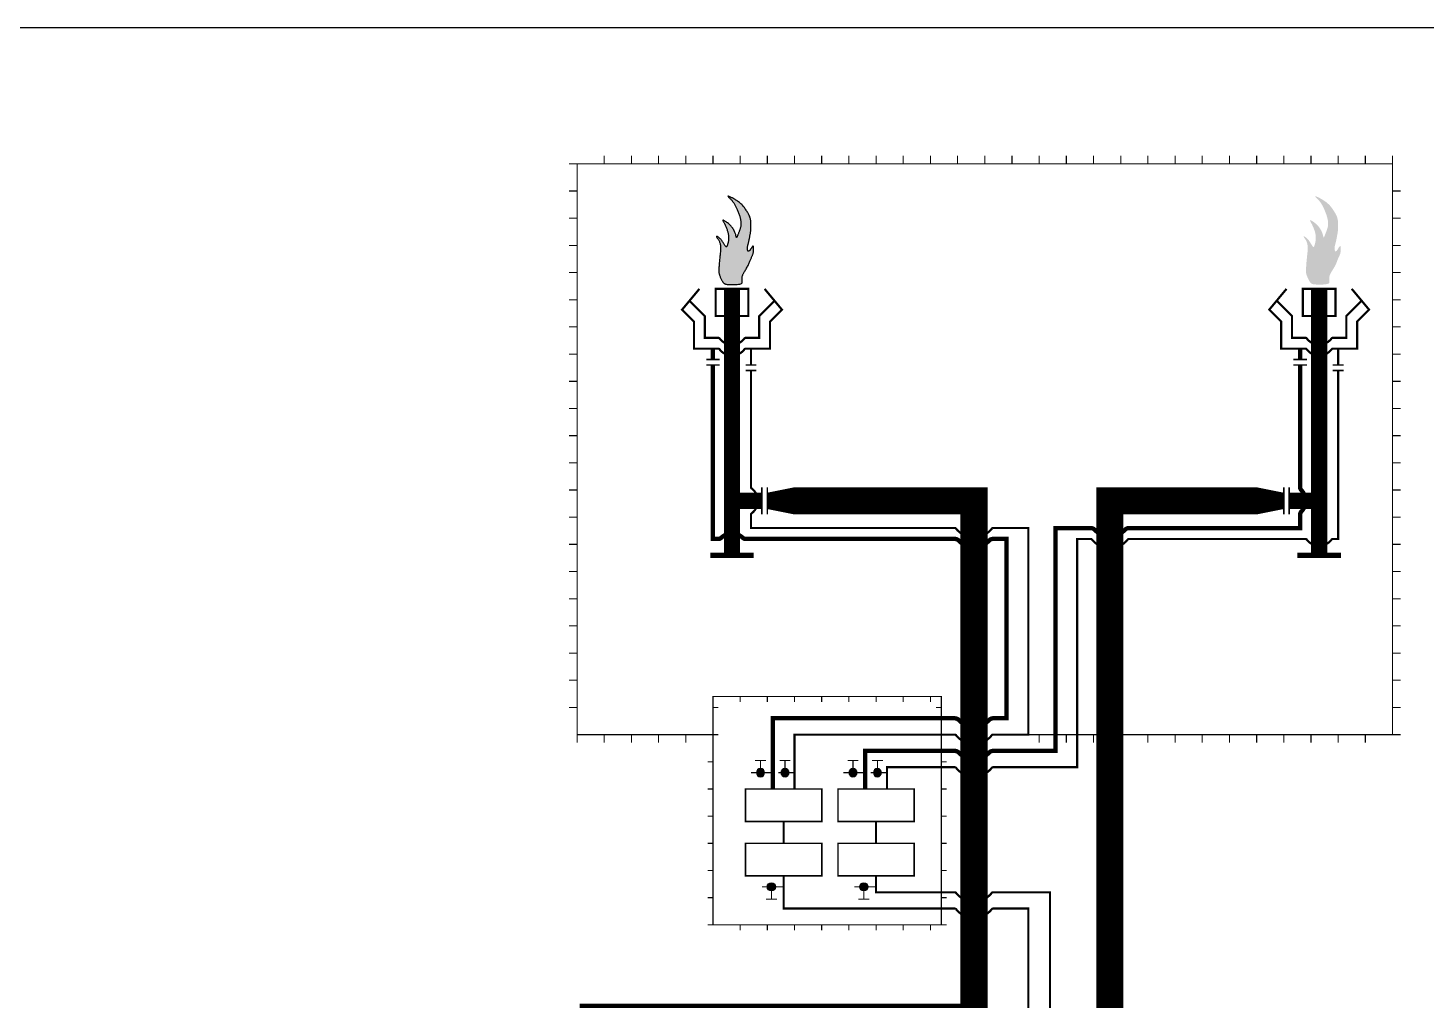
# Model space of a CAD drawing. Header units: millimetres. Extents: x 0 to 2500, y 0 to 1760.
# Drawn here: x 2044 to 2301.2, y 1581.2 to 1760 of the extents above; entities that cross this region are included whole.
import ezdxf

# ---------------------------------------------------------------- set-up
doc = ezdxf.new("R2010")
doc.units = ezdxf.units.MM
for name, color, linetype in [('Краны 20', 7, 'Continuous'), ('Площадки', 7, 'Continuous'), ('Трубы 1020', 7, 'Continuous'), ('Трубы 108', 7, 'Continuous'), ('Трубы 32', 7, 'Continuous'), ('Трубы 57', 7, 'Continuous')]:
    doc.layers.add(name, color=color, linetype=linetype)

# ---------------------------------------------------------------- blocks, each defined once
blk = doc.blocks.new('Пересеч. 57-1020')
at = {"layer": 'Трубы 57'}
blk.add_lwpolyline([(-3.5, 0, 0.4, 0.4, -0.236068), (-3.3, -0.1, 0.4, 0.4, 0.215584), (0, -1.8, 0.4, 0.4, 0.215584), (3.3, -0.1, 0.4, 0.4, -0.236068), (3.5, 0, 0, 0, 0)], format="xyseb", dxfattribs=at)
blk = doc.blocks.new('Пересеч. 108-720')
at = {"layer": 'Трубы 108', "const_width": 0.8}
blk.add_lwpolyline([(-3.5, 0, -0.205258), (-2.8, -0.3, 0.20548), (0, -1.5, 0.20548), (2.8, -0.3, -0.205258), (3.5, 0)], format="xyb", dxfattribs=at)
blk = doc.blocks.new('Кран 20')
at = {"layer": 'Краны 20'}
blk.add_hatch(color=256, dxfattribs=at).paths.add_polyline_path([(0, 0.75, 1), (0, -0.75, 1)])
at = {"layer": 'Краны 20', "const_width": 0.2}
for points in [[(1, 2.25), (-1, 2.25)], [(0, 0.75), (0, 2.25)]]:
    blk.add_lwpolyline(points, dxfattribs=at)
at = {"layer": 'Краны 20'}
blk.add_lwpolyline([(0, 0.75, 1), (0, -0.75, 1), (0, 0.75, 1)], format="xyb", dxfattribs=at)
blk = doc.blocks.new('Пересеч. 108-325')
at = {"layer": 'Трубы 108', "const_width": 0.8}
blk.add_lwpolyline([(-2.5, 0, -0.192582), (-2, -0.2, 0.192582), (0, -1, 0.192582), (2, -0.2, -0.192582), (2.5, 0)], format="xyb", dxfattribs=at)
blk = doc.blocks.new('Пересеч. 57-325')
at = {"layer": 'Трубы 57'}
blk.add_lwpolyline([(-2.5, 0, 0.4, 0.4, -0.236068), (-2.3, -0.1, 0.4, 0.4, 0.226986), (0, -1.3, 0.4, 0.4, 0.226986), (2.3, -0.1, 0.4, 0.4, -0.236068), (2.5, 0, 0, 0, 0)], format="xyseb", dxfattribs=at)

msp = doc.modelspace()

# ---------------------------------------------------------------- hatches: boundary and pattern name
for points in [[(2172.3, 1719.84), (2172.24, 1719.91), (2172.19, 1720), (2172.12, 1720.1), (2172.06, 1720.2), (2171.99, 1720.31), (2171.92, 1720.43), (2171.85, 1720.55), (2171.78, 1720.66), (2171.7, 1720.78), (2171.61, 1720.9), (2171.52, 1721.01), (2171.43, 1721.12), (2171.33, 1721.22), (2171.22, 1721.32), (2171.11, 1721.41), (2171.01, 1721.49), (2170.9, 1721.56), (2170.81, 1721.61), (2170.74, 1721.65), (2170.68, 1721.67), (2170.64, 1721.66), (2170.64, 1721.64), (2170.65, 1721.59), (2170.68, 1721.53), (2170.73, 1721.45), (2170.79, 1721.36), (2170.86, 1721.26), (2170.93, 1721.16), (2171, 1721.05), (2171.07, 1720.94), (2171.13, 1720.83), (2171.18, 1720.71), (2171.23, 1720.6), (2171.27, 1720.47), (2171.31, 1720.34), (2171.34, 1720.2), (2171.36, 1720.05), (2171.38, 1719.89), (2171.39, 1719.72), (2171.39, 1719.54), (2171.39, 1719.36), (2171.38, 1719.17), (2171.37, 1718.98), (2171.36, 1718.79), (2171.34, 1718.59), (2171.32, 1718.4), (2171.3, 1718.21), (2171.28, 1718.01), (2171.26, 1717.82), (2171.24, 1717.62), (2171.22, 1717.43), (2171.2, 1717.22), (2171.18, 1717.02), (2171.16, 1716.81), (2171.14, 1716.6), (2171.13, 1716.39), (2171.12, 1716.18), (2171.1, 1715.98), (2171.09, 1715.79), (2171.09, 1715.61), (2171.08, 1715.44), (2171.08, 1715.3), (2171.09, 1715.17), (2171.09, 1715.05), (2171.1, 1714.94), (2171.12, 1714.83), (2171.14, 1714.72), (2171.17, 1714.62), (2171.21, 1714.51), (2171.25, 1714.39), (2171.3, 1714.27), (2171.35, 1714.14), (2171.41, 1714.02), (2171.46, 1713.89), (2171.52, 1713.77), (2171.58, 1713.66), (2171.64, 1713.55), (2171.69, 1713.46), (2171.74, 1713.38), (2171.79, 1713.3), (2171.84, 1713.24), (2171.89, 1713.18), (2171.93, 1713.13), (2171.97, 1713.08), (2172.01, 1713.04), (2172.05, 1713), (2172.1, 1712.96), (2172.16, 1712.93), (2172.23, 1712.9), (2172.33, 1712.87), (2172.45, 1712.85), (2172.61, 1712.83), (2172.8, 1712.81), (2173.04, 1712.8), (2173.3, 1712.79), (2173.59, 1712.79), (2173.89, 1712.79), (2174.18, 1712.8), (2174.46, 1712.82), (2174.72, 1712.85), (2174.93, 1712.88), (2175.1, 1712.93), (2175.22, 1712.99), (2175.31, 1713.05), (2175.36, 1713.12), (2175.39, 1713.2), (2175.4, 1713.29), (2175.4, 1713.38), (2175.4, 1713.47), (2175.39, 1713.57), (2175.38, 1713.67), (2175.38, 1713.77), (2175.38, 1713.88), (2175.38, 1713.98), (2175.38, 1714.08), (2175.39, 1714.18), (2175.4, 1714.28), (2175.42, 1714.37), (2175.44, 1714.46), (2175.47, 1714.55), (2175.51, 1714.64), (2175.55, 1714.74), (2175.6, 1714.84), (2175.66, 1714.95), (2175.73, 1715.07), (2175.81, 1715.2), (2175.9, 1715.34), (2175.99, 1715.49), (2176.09, 1715.65), (2176.19, 1715.81), (2176.28, 1715.97), (2176.37, 1716.14), (2176.46, 1716.3), (2176.54, 1716.46), (2176.61, 1716.62), (2176.67, 1716.77), (2176.73, 1716.92), (2176.79, 1717.07), (2176.84, 1717.21), (2176.9, 1717.35), (2176.95, 1717.48), (2177, 1717.6), (2177.06, 1717.72), (2177.11, 1717.84), (2177.16, 1717.95), (2177.21, 1718.06), (2177.26, 1718.16), (2177.3, 1718.26), (2177.34, 1718.36), (2177.37, 1718.46), (2177.39, 1718.55), (2177.41, 1718.64), (2177.43, 1718.74), (2177.44, 1718.83), (2177.45, 1718.93), (2177.46, 1719.03), (2177.47, 1719.14), (2177.47, 1719.25), (2177.47, 1719.36), (2177.47, 1719.47), (2177.47, 1719.58), (2177.46, 1719.67), (2177.45, 1719.75), (2177.43, 1719.82), (2177.41, 1719.86), (2177.38, 1719.87), (2177.34, 1719.87), (2177.3, 1719.84), (2177.26, 1719.81), (2177.22, 1719.76), (2177.18, 1719.7), (2177.13, 1719.64), (2177.09, 1719.57), (2177.06, 1719.51), (2177.02, 1719.45), (2176.99, 1719.39), (2176.94, 1719.3), (2176.87, 1719.2), (2176.8, 1719.11), (2176.72, 1719.02), (2176.63, 1718.95), (2176.54, 1718.91), (2176.46, 1718.91), (2176.41, 1719), (2176.38, 1719.09), (2176.37, 1719.21), (2176.35, 1719.34), (2176.34, 1719.47), (2176.35, 1719.6), (2176.36, 1719.76), (2176.39, 1719.89), (2176.41, 1719.98), (2176.43, 1720.08), (2176.46, 1720.18), (2176.49, 1720.29), (2176.52, 1720.41), (2176.55, 1720.54), (2176.58, 1720.67), (2176.61, 1720.81), (2176.64, 1720.95), (2176.67, 1721.1), (2176.7, 1721.25), (2176.73, 1721.4), (2176.76, 1721.54), (2176.78, 1721.68), (2176.81, 1721.82), (2176.83, 1721.94), (2176.85, 1722.06), (2176.88, 1722.18), (2176.89, 1722.29), (2176.91, 1722.41), (2176.93, 1722.52), (2176.94, 1722.64), (2176.96, 1722.76), (2176.97, 1722.89), (2176.98, 1723.02), (2176.98, 1723.17), (2176.99, 1723.31), (2176.99, 1723.46), (2176.99, 1723.61), (2176.99, 1723.77), (2176.99, 1723.93), (2176.98, 1724.08), (2176.97, 1724.24), (2176.96, 1724.4), (2176.94, 1724.56), (2176.92, 1724.71), (2176.89, 1724.87), (2176.85, 1725.02), (2176.8, 1725.18), (2176.75, 1725.33), (2176.68, 1725.48), (2176.61, 1725.63), (2176.54, 1725.78), (2176.45, 1725.92), (2176.37, 1726.07), (2176.28, 1726.22), (2176.18, 1726.36), (2176.09, 1726.51), (2175.99, 1726.66), (2175.89, 1726.81), (2175.78, 1726.95), (2175.67, 1727.1), (2175.55, 1727.24), (2175.43, 1727.38), (2175.29, 1727.52), (2175.15, 1727.65), (2175, 1727.78), (2174.85, 1727.91), (2174.69, 1728.03), (2174.53, 1728.14), (2174.38, 1728.24), (2174.22, 1728.34), (2174.08, 1728.44), (2173.94, 1728.52), (2173.81, 1728.59), (2173.68, 1728.66), (2173.57, 1728.72), (2173.45, 1728.78), (2173.35, 1728.83), (2173.25, 1728.88), (2173.16, 1728.92), (2173.07, 1728.96), (2172.98, 1728.99), (2172.91, 1729.02), (2172.85, 1729.04), (2172.8, 1729.05), (2172.77, 1729.05), (2172.76, 1729.04), (2172.77, 1729.01), (2172.8, 1728.96), (2172.85, 1728.91), (2172.91, 1728.84), (2172.99, 1728.76), (2173.08, 1728.67), (2173.17, 1728.58), (2173.26, 1728.48), (2173.36, 1728.38), (2173.44, 1728.29), (2173.52, 1728.19), (2173.6, 1728.1), (2173.68, 1728), (2173.75, 1727.9), (2173.82, 1727.8), (2173.88, 1727.7), (2173.95, 1727.59), (2174.01, 1727.48), (2174.08, 1727.36), (2174.14, 1727.24), (2174.21, 1727.12), (2174.27, 1726.99), (2174.33, 1726.86), (2174.4, 1726.72), (2174.46, 1726.58), (2174.52, 1726.43), (2174.58, 1726.28), (2174.65, 1726.13), (2174.7, 1725.97), (2174.76, 1725.82), (2174.82, 1725.67), (2174.87, 1725.52), (2174.91, 1725.38), (2174.95, 1725.24), (2174.99, 1725.11), (2175.02, 1724.98), (2175.05, 1724.86), (2175.07, 1724.74), (2175.09, 1724.62), (2175.11, 1724.5), (2175.12, 1724.39), (2175.13, 1724.28), (2175.14, 1724.16), (2175.15, 1724.05), (2175.15, 1723.94), (2175.14, 1723.83), (2175.13, 1723.72), (2175.12, 1723.61), (2175.1, 1723.49), (2175.08, 1723.38), (2175.06, 1723.27), (2175.03, 1723.16), (2174.99, 1723.05), (2174.96, 1722.94), (2174.92, 1722.83), (2174.88, 1722.72), (2174.84, 1722.61), (2174.8, 1722.5), (2174.76, 1722.39), (2174.72, 1722.29), (2174.67, 1722.19), (2174.63, 1722.09), (2174.6, 1721.99), (2174.56, 1721.9), (2174.52, 1721.81), (2174.49, 1721.73), (2174.46, 1721.65), (2174.42, 1721.55), (2174.37, 1721.47), (2174.33, 1721.45), (2174.3, 1721.5), (2174.28, 1721.6), (2174.26, 1721.67), (2174.23, 1721.77), (2174.21, 1721.87), (2174.18, 1721.99), (2174.14, 1722.11), (2174.09, 1722.25), (2174.03, 1722.39), (2173.97, 1722.54), (2173.9, 1722.69), (2173.82, 1722.84), (2173.73, 1722.99), (2173.64, 1723.14), (2173.54, 1723.28), (2173.43, 1723.42), (2173.32, 1723.56), (2173.2, 1723.68), (2173.08, 1723.81), (2172.95, 1723.92), (2172.83, 1724.03), (2172.7, 1724.14), (2172.57, 1724.24), (2172.45, 1724.33), (2172.33, 1724.41), (2172.21, 1724.48), (2172.11, 1724.54), (2172.02, 1724.59), (2171.94, 1724.62), (2171.88, 1724.63), (2171.84, 1724.63), (2171.82, 1724.6), (2171.82, 1724.56), (2171.84, 1724.5), (2171.88, 1724.43), (2171.92, 1724.34), (2171.98, 1724.23), (2172.04, 1724.12), (2172.1, 1724), (2172.17, 1723.88), (2172.23, 1723.75), (2172.3, 1723.61), (2172.36, 1723.47), (2172.43, 1723.33), (2172.48, 1723.18), (2172.54, 1723.04), (2172.59, 1722.9), (2172.64, 1722.76), (2172.69, 1722.62), (2172.73, 1722.49), (2172.76, 1722.36), (2172.79, 1722.22), (2172.82, 1722.09), (2172.84, 1721.96), (2172.86, 1721.84), (2172.87, 1721.71), (2172.88, 1721.58), (2172.88, 1721.46), (2172.88, 1721.33), (2172.88, 1721.21), (2172.87, 1721.1), (2172.86, 1720.98), (2172.85, 1720.88), (2172.83, 1720.77), (2172.81, 1720.67), (2172.79, 1720.58), (2172.77, 1720.48), (2172.75, 1720.39), (2172.73, 1720.3), (2172.7, 1720.22), (2172.68, 1720.13), (2172.65, 1720.05), (2172.63, 1719.97), (2172.59, 1719.85), (2172.53, 1719.75), (2172.46, 1719.7), (2172.38, 1719.74)], [(2280.38, 1719.74), (2280.3, 1719.84), (2280.24, 1719.91), (2280.19, 1720), (2280.12, 1720.1), (2280.06, 1720.2), (2279.99, 1720.31), (2279.92, 1720.43), (2279.85, 1720.55), (2279.78, 1720.66), (2279.7, 1720.78), (2279.61, 1720.9), (2279.52, 1721.01), (2279.43, 1721.12), (2279.33, 1721.22), (2279.22, 1721.32), (2279.11, 1721.41), (2279.01, 1721.49), (2278.9, 1721.56), (2278.81, 1721.61), (2278.74, 1721.65), (2278.68, 1721.67), (2278.64, 1721.66), (2278.64, 1721.64), (2278.65, 1721.59), (2278.68, 1721.53), (2278.73, 1721.45), (2278.79, 1721.36), (2278.86, 1721.26), (2278.93, 1721.16), (2279, 1721.05), (2279.07, 1720.94), (2279.13, 1720.83), (2279.18, 1720.71), (2279.23, 1720.6), (2279.27, 1720.47), (2279.31, 1720.34), (2279.34, 1720.2), (2279.36, 1720.05), (2279.38, 1719.89), (2279.39, 1719.72), (2279.39, 1719.54), (2279.39, 1719.36), (2279.38, 1719.17), (2279.37, 1718.98), (2279.36, 1718.79), (2279.34, 1718.59), (2279.32, 1718.4), (2279.3, 1718.21), (2279.28, 1718.01), (2279.26, 1717.82), (2279.24, 1717.62), (2279.22, 1717.43), (2279.2, 1717.22), (2279.18, 1717.02), (2279.16, 1716.81), (2279.14, 1716.6), (2279.13, 1716.39), (2279.12, 1716.18), (2279.1, 1715.98), (2279.09, 1715.79), (2279.09, 1715.61), (2279.08, 1715.44), (2279.08, 1715.3), (2279.09, 1715.17), (2279.09, 1715.05), (2279.1, 1714.94), (2279.12, 1714.83), (2279.14, 1714.72), (2279.17, 1714.62), (2279.21, 1714.51), (2279.25, 1714.39), (2279.3, 1714.27), (2279.35, 1714.14), (2279.41, 1714.02), (2279.46, 1713.89), (2279.52, 1713.77), (2279.58, 1713.66), (2279.64, 1713.55), (2279.69, 1713.46), (2279.74, 1713.38), (2279.79, 1713.3), (2279.84, 1713.24), (2279.89, 1713.18), (2279.93, 1713.13), (2279.97, 1713.08), (2280.01, 1713.04), (2280.05, 1713), (2280.1, 1712.96), (2280.16, 1712.93), (2280.23, 1712.9), (2280.33, 1712.87), (2280.45, 1712.85), (2280.61, 1712.83), (2280.8, 1712.81), (2281.04, 1712.8), (2281.3, 1712.79), (2281.59, 1712.79), (2281.89, 1712.79), (2282.18, 1712.8), (2282.46, 1712.82), (2282.72, 1712.85), (2282.93, 1712.88), (2283.1, 1712.93), (2283.22, 1712.99), (2283.31, 1713.05), (2283.36, 1713.12), (2283.39, 1713.2), (2283.4, 1713.29), (2283.4, 1713.38), (2283.4, 1713.47), (2283.38, 1713.63), (2283.38, 1713.83), (2283.38, 1714.03), (2283.39, 1714.23), (2283.43, 1714.42), (2283.48, 1714.59), (2283.55, 1714.74), (2283.6, 1714.84), (2283.66, 1714.95), (2283.73, 1715.07), (2283.81, 1715.2), (2283.9, 1715.34), (2283.99, 1715.49), (2284.09, 1715.65), (2284.19, 1715.81), (2284.28, 1715.97), (2284.37, 1716.14), (2284.46, 1716.3), (2284.54, 1716.46), (2284.61, 1716.62), (2284.67, 1716.77), (2284.73, 1716.92), (2284.79, 1717.07), (2284.84, 1717.21), (2284.9, 1717.35), (2284.95, 1717.48), (2285, 1717.6), (2285.06, 1717.72), (2285.11, 1717.84), (2285.16, 1717.95), (2285.21, 1718.06), (2285.26, 1718.16), (2285.3, 1718.26), (2285.34, 1718.36), (2285.37, 1718.46), (2285.39, 1718.55), (2285.41, 1718.64), (2285.43, 1718.74), (2285.44, 1718.83), (2285.45, 1718.93), (2285.46, 1719.03), (2285.47, 1719.14), (2285.47, 1719.25), (2285.47, 1719.36), (2285.47, 1719.47), (2285.47, 1719.58), (2285.46, 1719.67), (2285.45, 1719.75), (2285.43, 1719.82), (2285.41, 1719.86), (2285.38, 1719.87), (2285.34, 1719.87), (2285.3, 1719.84), (2285.26, 1719.81), (2285.22, 1719.76), (2285.18, 1719.7), (2285.13, 1719.64), (2285.09, 1719.57), (2285.06, 1719.51), (2285.02, 1719.45), (2284.96, 1719.35), (2284.91, 1719.25), (2284.84, 1719.16), (2284.76, 1719.06), (2284.67, 1718.98), (2284.56, 1718.91), (2284.46, 1718.91), (2284.41, 1719), (2284.38, 1719.09), (2284.37, 1719.21), (2284.35, 1719.34), (2284.34, 1719.47), (2284.35, 1719.6), (2284.36, 1719.76), (2284.39, 1719.92), (2284.43, 1720.08), (2284.46, 1720.18), (2284.49, 1720.29), (2284.52, 1720.41), (2284.55, 1720.54), (2284.58, 1720.67), (2284.61, 1720.81), (2284.64, 1720.95), (2284.67, 1721.1), (2284.7, 1721.25), (2284.73, 1721.4), (2284.76, 1721.54), (2284.78, 1721.68), (2284.81, 1721.82), (2284.83, 1721.94), (2284.85, 1722.06), (2284.88, 1722.18), (2284.89, 1722.29), (2284.91, 1722.41), (2284.93, 1722.52), (2284.94, 1722.64), (2284.96, 1722.76), (2284.97, 1722.89), (2284.98, 1723.02), (2284.98, 1723.17), (2284.99, 1723.31), (2284.99, 1723.46), (2284.99, 1723.61), (2284.99, 1723.77), (2284.99, 1723.93), (2284.98, 1724.08), (2284.97, 1724.24), (2284.96, 1724.4), (2284.94, 1724.56), (2284.92, 1724.71), (2284.89, 1724.87), (2284.85, 1725.02), (2284.8, 1725.18), (2284.75, 1725.33), (2284.68, 1725.48), (2284.61, 1725.63), (2284.54, 1725.78), (2284.45, 1725.92), (2284.37, 1726.07), (2284.28, 1726.22), (2284.18, 1726.36), (2284.09, 1726.51), (2283.99, 1726.66), (2283.89, 1726.81), (2283.78, 1726.95), (2283.67, 1727.1), (2283.55, 1727.24), (2283.43, 1727.38), (2283.29, 1727.52), (2283.15, 1727.65), (2283, 1727.78), (2282.85, 1727.91), (2282.69, 1728.03), (2282.53, 1728.14), (2282.38, 1728.24), (2282.22, 1728.34), (2282.08, 1728.44), (2281.94, 1728.52), (2281.81, 1728.59), (2281.68, 1728.66), (2281.57, 1728.72), (2281.45, 1728.78), (2281.35, 1728.83), (2281.25, 1728.88), (2281.16, 1728.92), (2281.07, 1728.96), (2280.98, 1728.99), (2280.91, 1729.02), (2280.85, 1729.04), (2280.8, 1729.05), (2280.77, 1729.05), (2280.76, 1729.04), (2280.77, 1729.01), (2280.8, 1728.96), (2280.85, 1728.91), (2280.91, 1728.84), (2280.99, 1728.76), (2281.08, 1728.67), (2281.17, 1728.58), (2281.26, 1728.48), (2281.36, 1728.38), (2281.44, 1728.29), (2281.52, 1728.19), (2281.6, 1728.1), (2281.68, 1728), (2281.75, 1727.9), (2281.82, 1727.8), (2281.88, 1727.7), (2281.95, 1727.59), (2282.01, 1727.48), (2282.08, 1727.36), (2282.14, 1727.24), (2282.21, 1727.12), (2282.27, 1726.99), (2282.33, 1726.86), (2282.4, 1726.72), (2282.46, 1726.58), (2282.52, 1726.43), (2282.58, 1726.28), (2282.65, 1726.13), (2282.7, 1725.97), (2282.76, 1725.82), (2282.82, 1725.67), (2282.87, 1725.52), (2282.91, 1725.38), (2282.95, 1725.24), (2282.99, 1725.11), (2283.02, 1724.98), (2283.05, 1724.86), (2283.07, 1724.74), (2283.09, 1724.62), (2283.12, 1724.45), (2283.13, 1724.28), (2283.14, 1724.16), (2283.15, 1724.05), (2283.15, 1723.88), (2283.13, 1723.66), (2283.1, 1723.49), (2283.08, 1723.38), (2283.06, 1723.27), (2283.03, 1723.16), (2282.99, 1723.05), (2282.96, 1722.94), (2282.92, 1722.83), (2282.88, 1722.72), (2282.84, 1722.61), (2282.8, 1722.5), (2282.76, 1722.39), (2282.72, 1722.29), (2282.67, 1722.19), (2282.63, 1722.09), (2282.6, 1721.99), (2282.56, 1721.9), (2282.52, 1721.81), (2282.49, 1721.73), (2282.44, 1721.61), (2282.39, 1721.51), (2282.34, 1721.44), (2282.3, 1721.5), (2282.28, 1721.6), (2282.26, 1721.67), (2282.23, 1721.77), (2282.21, 1721.87), (2282.18, 1721.99), (2282.14, 1722.11), (2282.09, 1722.25), (2282.03, 1722.39), (2281.97, 1722.54), (2281.9, 1722.69), (2281.82, 1722.84), (2281.73, 1722.99), (2281.64, 1723.14), (2281.54, 1723.28), (2281.43, 1723.42), (2281.32, 1723.56), (2281.2, 1723.68), (2281.08, 1723.81), (2280.95, 1723.92), (2280.83, 1724.03), (2280.7, 1724.14), (2280.57, 1724.24), (2280.45, 1724.33), (2280.33, 1724.41), (2280.21, 1724.48), (2280.11, 1724.54), (2280.02, 1724.59), (2279.94, 1724.62), (2279.88, 1724.63), (2279.84, 1724.63), (2279.82, 1724.6), (2279.82, 1724.56), (2279.84, 1724.5), (2279.88, 1724.43), (2279.92, 1724.34), (2279.98, 1724.23), (2280.04, 1724.12), (2280.1, 1724), (2280.17, 1723.88), (2280.23, 1723.75), (2280.3, 1723.61), (2280.36, 1723.47), (2280.43, 1723.33), (2280.48, 1723.18), (2280.54, 1723.04), (2280.59, 1722.9), (2280.64, 1722.76), (2280.69, 1722.62), (2280.73, 1722.49), (2280.76, 1722.36), (2280.79, 1722.22), (2280.82, 1722.09), (2280.84, 1721.96), (2280.86, 1721.84), (2280.87, 1721.71), (2280.88, 1721.58), (2280.88, 1721.46), (2280.88, 1721.33), (2280.88, 1721.21), (2280.87, 1721.04), (2280.84, 1720.82), (2280.8, 1720.63), (2280.76, 1720.44), (2280.72, 1720.27), (2280.68, 1720.13), (2280.64, 1719.99), (2280.59, 1719.85), (2280.53, 1719.75), (2280.46, 1719.7)]]:
    msp.add_hatch(color=256).paths.add_polyline_path(points)

# ---------------------------------------------------------------- linework, layer by layer
for points in [[(0, 0), (2500, 0), (2500, 1760), (0, 1760)], [(2174.93, 1712.88), (2175.1, 1712.93), (2175.22, 1712.99), (2175.31, 1713.05), (2175.36, 1713.12), (2175.39, 1713.2), (2175.4, 1713.29), (2175.4, 1713.38), (2175.4, 1713.47), (2175.39, 1713.57), (2175.38, 1713.67), (2175.38, 1713.77), (2175.38, 1713.88), (2175.38, 1713.98), (2175.38, 1714.08), (2175.39, 1714.18), (2175.4, 1714.28), (2175.42, 1714.37), (2175.44, 1714.46), (2175.47, 1714.55), (2175.51, 1714.64), (2175.55, 1714.74), (2175.6, 1714.84), (2175.66, 1714.95), (2175.73, 1715.07), (2175.81, 1715.2), (2175.9, 1715.34), (2175.99, 1715.49), (2176.09, 1715.65), (2176.19, 1715.81), (2176.28, 1715.97), (2176.37, 1716.14), (2176.46, 1716.3), (2176.54, 1716.46), (2176.61, 1716.62), (2176.67, 1716.77), (2176.73, 1716.92), (2176.79, 1717.07), (2176.84, 1717.21), (2176.9, 1717.35), (2176.95, 1717.48), (2177, 1717.6), (2177.06, 1717.72), (2177.11, 1717.84), (2177.16, 1717.95), (2177.21, 1718.06), (2177.26, 1718.16), (2177.3, 1718.26), (2177.34, 1718.36), (2177.37, 1718.46), (2177.39, 1718.55), (2177.41, 1718.64), (2177.43, 1718.74), (2177.44, 1718.83), (2177.45, 1718.93), (2177.46, 1719.03), (2177.47, 1719.14), (2177.47, 1719.25), (2177.47, 1719.36), (2177.47, 1719.47), (2177.47, 1719.58), (2177.46, 1719.67), (2177.45, 1719.75), (2177.43, 1719.82), (2177.41, 1719.86), (2177.38, 1719.87), (2177.34, 1719.87), (2177.3, 1719.84), (2177.26, 1719.81), (2177.22, 1719.76), (2177.18, 1719.7), (2177.13, 1719.64), (2177.09, 1719.57), (2177.06, 1719.51), (2177.02, 1719.45), (2176.99, 1719.39), (2176.96, 1719.34), (2176.93, 1719.29), (2176.89, 1719.23), (2176.86, 1719.18), (2176.82, 1719.13), (2176.78, 1719.09), (2176.74, 1719.04), (2176.69, 1719), (2176.65, 1718.97), (2176.61, 1718.94), (2176.56, 1718.92), (2176.53, 1718.91), (2176.49, 1718.91), (2176.46, 1718.92), (2176.44, 1718.95), (2176.42, 1718.98), (2176.4, 1719.02), (2176.39, 1719.07), (2176.38, 1719.13), (2176.37, 1719.18), (2176.36, 1719.24), (2176.36, 1719.3), (2176.35, 1719.37), (2176.35, 1719.43), (2176.34, 1719.5), (2176.35, 1719.57), (2176.35, 1719.64), (2176.36, 1719.72), (2176.37, 1719.8), (2176.39, 1719.89), (2176.41, 1719.98), (2176.43, 1720.08), (2176.46, 1720.18), (2176.49, 1720.29), (2176.52, 1720.41), (2176.55, 1720.54), (2176.58, 1720.67), (2176.61, 1720.81), (2176.64, 1720.95), (2176.67, 1721.1), (2176.7, 1721.25), (2176.73, 1721.4), (2176.76, 1721.54), (2176.78, 1721.68), (2176.81, 1721.82), (2176.83, 1721.94), (2176.85, 1722.06), (2176.88, 1722.18), (2176.89, 1722.29), (2176.91, 1722.41), (2176.93, 1722.52), (2176.94, 1722.64), (2176.96, 1722.76), (2176.97, 1722.89), (2176.98, 1723.02), (2176.98, 1723.17), (2176.99, 1723.31), (2176.99, 1723.46), (2176.99, 1723.61), (2176.99, 1723.77), (2176.99, 1723.93), (2176.98, 1724.08), (2176.97, 1724.24), (2176.96, 1724.4), (2176.94, 1724.56), (2176.92, 1724.71), (2176.89, 1724.87), (2176.85, 1725.02), (2176.8, 1725.18), (2176.75, 1725.33), (2176.68, 1725.48), (2176.61, 1725.63), (2176.54, 1725.78), (2176.45, 1725.92), (2176.37, 1726.07), (2176.28, 1726.22), (2176.18, 1726.36), (2176.09, 1726.51), (2175.99, 1726.66), (2175.89, 1726.81), (2175.78, 1726.95), (2175.67, 1727.1), (2175.55, 1727.24), (2175.43, 1727.38), (2175.29, 1727.52), (2175.15, 1727.65), (2175, 1727.78), (2174.85, 1727.91), (2174.69, 1728.03), (2174.53, 1728.14), (2174.38, 1728.24), (2174.22, 1728.34), (2174.08, 1728.44), (2173.94, 1728.52), (2173.81, 1728.59), (2173.68, 1728.66), (2173.57, 1728.72), (2173.45, 1728.78), (2173.35, 1728.83), (2173.25, 1728.88), (2173.16, 1728.92), (2173.07, 1728.96), (2172.98, 1728.99), (2172.91, 1729.02), (2172.85, 1729.04), (2172.8, 1729.05), (2172.77, 1729.05), (2172.76, 1729.04), (2172.77, 1729.01), (2172.8, 1728.96), (2172.85, 1728.91), (2172.91, 1728.84), (2172.99, 1728.76), (2173.08, 1728.67), (2173.17, 1728.58), (2173.26, 1728.48), (2173.36, 1728.38), (2173.44, 1728.29), (2173.52, 1728.19), (2173.6, 1728.1), (2173.68, 1728), (2173.75, 1727.9), (2173.82, 1727.8), (2173.88, 1727.7), (2173.95, 1727.59), (2174.01, 1727.48), (2174.08, 1727.36), (2174.14, 1727.24), (2174.21, 1727.12), (2174.27, 1726.99), (2174.33, 1726.86), (2174.4, 1726.72), (2174.46, 1726.58), (2174.52, 1726.43), (2174.58, 1726.28), (2174.65, 1726.13), (2174.7, 1725.97), (2174.76, 1725.82), (2174.82, 1725.67), (2174.87, 1725.52), (2174.91, 1725.38), (2174.95, 1725.24), (2174.99, 1725.11), (2175.02, 1724.98), (2175.05, 1724.86), (2175.07, 1724.74), (2175.09, 1724.62), (2175.11, 1724.5), (2175.12, 1724.39), (2175.13, 1724.28), (2175.14, 1724.16), (2175.15, 1724.05), (2175.15, 1723.94), (2175.14, 1723.83), (2175.13, 1723.72), (2175.12, 1723.61), (2175.1, 1723.49), (2175.08, 1723.38), (2175.06, 1723.27), (2175.03, 1723.16), (2174.99, 1723.05), (2174.96, 1722.94), (2174.92, 1722.83), (2174.88, 1722.72), (2174.84, 1722.61), (2174.8, 1722.5), (2174.76, 1722.39), (2174.72, 1722.29), (2174.67, 1722.19), (2174.63, 1722.09), (2174.6, 1721.99), (2174.56, 1721.9), (2174.52, 1721.81), (2174.49, 1721.73), (2174.46, 1721.65), (2174.43, 1721.59), (2174.41, 1721.53), (2174.38, 1721.49), (2174.36, 1721.47), (2174.34, 1721.46), (2174.32, 1721.46), (2174.31, 1721.49), (2174.29, 1721.53), (2174.28, 1721.6), (2174.26, 1721.67), (2174.23, 1721.77), (2174.21, 1721.87), (2174.18, 1721.99), (2174.14, 1722.11), (2174.09, 1722.25), (2174.03, 1722.39), (2173.97, 1722.54), (2173.9, 1722.69), (2173.82, 1722.84), (2173.73, 1722.99), (2173.64, 1723.14), (2173.54, 1723.28), (2173.43, 1723.42), (2173.32, 1723.56), (2173.2, 1723.68), (2173.08, 1723.81), (2172.95, 1723.92), (2172.83, 1724.03), (2172.7, 1724.14), (2172.57, 1724.24), (2172.45, 1724.33), (2172.33, 1724.41), (2172.21, 1724.48), (2172.11, 1724.54), (2172.02, 1724.59), (2171.94, 1724.62), (2171.88, 1724.63), (2171.84, 1724.63), (2171.82, 1724.6), (2171.82, 1724.56), (2171.84, 1724.5), (2171.88, 1724.43), (2171.92, 1724.34), (2171.98, 1724.23), (2172.04, 1724.12), (2172.1, 1724), (2172.17, 1723.88), (2172.23, 1723.75), (2172.3, 1723.61), (2172.36, 1723.47), (2172.43, 1723.33), (2172.48, 1723.18), (2172.54, 1723.04), (2172.59, 1722.9), (2172.64, 1722.76), (2172.69, 1722.62), (2172.73, 1722.49), (2172.76, 1722.36), (2172.79, 1722.22), (2172.82, 1722.09), (2172.84, 1721.96), (2172.86, 1721.84), (2172.87, 1721.71), (2172.88, 1721.58), (2172.88, 1721.46), (2172.88, 1721.33), (2172.88, 1721.21), (2172.87, 1721.1), (2172.86, 1720.98), (2172.85, 1720.88), (2172.83, 1720.77), (2172.81, 1720.67), (2172.79, 1720.58), (2172.77, 1720.48), (2172.75, 1720.39), (2172.73, 1720.3), (2172.7, 1720.22), (2172.68, 1720.13), (2172.65, 1720.05), (2172.63, 1719.97), (2172.6, 1719.89), (2172.58, 1719.83), (2172.55, 1719.78), (2172.51, 1719.74), (2172.48, 1719.72), (2172.44, 1719.71), (2172.4, 1719.74), (2172.35, 1719.78), (2172.3, 1719.84), (2172.24, 1719.91), (2172.19, 1720), (2172.12, 1720.1), (2172.06, 1720.2), (2171.99, 1720.31), (2171.92, 1720.43), (2171.85, 1720.55), (2171.78, 1720.66), (2171.7, 1720.78), (2171.61, 1720.9), (2171.52, 1721.01), (2171.43, 1721.12), (2171.33, 1721.22), (2171.22, 1721.32), (2171.11, 1721.41), (2171.01, 1721.49), (2170.9, 1721.56), (2170.81, 1721.61), (2170.74, 1721.65), (2170.68, 1721.67), (2170.64, 1721.66), (2170.64, 1721.64), (2170.65, 1721.59), (2170.68, 1721.53), (2170.73, 1721.45), (2170.79, 1721.36), (2170.86, 1721.26), (2170.93, 1721.16), (2171, 1721.05), (2171.07, 1720.94), (2171.13, 1720.83), (2171.18, 1720.71), (2171.23, 1720.6), (2171.27, 1720.47), (2171.31, 1720.34), (2171.34, 1720.2), (2171.36, 1720.05), (2171.38, 1719.89), (2171.39, 1719.72), (2171.39, 1719.54), (2171.39, 1719.36), (2171.38, 1719.17), (2171.37, 1718.98), (2171.36, 1718.79), (2171.34, 1718.59), (2171.32, 1718.4), (2171.3, 1718.21), (2171.28, 1718.01), (2171.26, 1717.82), (2171.24, 1717.62), (2171.22, 1717.43), (2171.2, 1717.22), (2171.18, 1717.02), (2171.16, 1716.81), (2171.14, 1716.6), (2171.13, 1716.39), (2171.12, 1716.18), (2171.1, 1715.98), (2171.09, 1715.79), (2171.09, 1715.61), (2171.08, 1715.44), (2171.08, 1715.3), (2171.09, 1715.17), (2171.09, 1715.05), (2171.1, 1714.94), (2171.12, 1714.83), (2171.14, 1714.72), (2171.17, 1714.62), (2171.21, 1714.51), (2171.25, 1714.39), (2171.3, 1714.27), (2171.35, 1714.14), (2171.41, 1714.02), (2171.46, 1713.89), (2171.52, 1713.77), (2171.58, 1713.66), (2171.64, 1713.55), (2171.69, 1713.46), (2171.74, 1713.38), (2171.79, 1713.3), (2171.84, 1713.24), (2171.89, 1713.18), (2171.93, 1713.13), (2171.97, 1713.08), (2172.01, 1713.04), (2172.05, 1713), (2172.1, 1712.96), (2172.16, 1712.93), (2172.23, 1712.9), (2172.33, 1712.87), (2172.45, 1712.85), (2172.61, 1712.83), (2172.8, 1712.81), (2173.04, 1712.8), (2173.3, 1712.79), (2173.59, 1712.79), (2173.89, 1712.79), (2174.18, 1712.8), (2174.46, 1712.82), (2174.72, 1712.85)]]:
    msp.add_lwpolyline(points, close=True)
for points, const_width in [([(2173.5, 1663), (2173.5, 1712)], 3), ([(2281.5, 1663), (2281.5, 1712)], 3), ([(2179, 1673), (2173, 1673)], 3), ([(2179, 1675.5), (2179, 1670.5)], 0.3), ([(2180, 1675.5), (2180, 1670.5)], 0.3), ([(2276, 1673), (2282, 1673)], 3), ([(2275, 1675.5), (2275, 1670.5)], 0.3), ([(2276, 1675.5), (2276, 1670.5)], 0.3), ([(2177.5, 1663), (2169.5, 1663)], 1), ([(2277.5, 1663), (2285.5, 1663)], 1)]:
    msp.add_lwpolyline(points, dxfattribs=dict(const_width=const_width))
for points, const_width in [([(2176.5, 1712), (2170.5, 1712), (2170.5, 1707), (2176.5, 1707)], 0.4), ([(2278.5, 1712), (2284.5, 1712), (2284.5, 1707), (2278.5, 1707)], 0.4), ([(2176, 1620), (2190, 1620), (2190, 1614), (2176, 1614)], 0.3), ([(2193, 1620), (2207, 1620), (2207, 1614), (2193, 1614)], 0.3), ([(2176, 1610), (2190, 1610), (2190, 1604), (2176, 1604)], 0.3), ([(2193, 1610), (2207, 1610), (2207, 1604), (2193, 1604)], 0.3)]:
    msp.add_lwpolyline(points, close=True, dxfattribs=dict(const_width=const_width))
at = {"layer": 'Площадки', "const_width": 0.2}
for points in [[(2150, 1735), (2150, 1736.5)], [(2155, 1735), (2155, 1736.5)], [(2160, 1735), (2160, 1736.5)], [(2165, 1735), (2165, 1736.5)], [(2170, 1735), (2170, 1736.5)], [(2175, 1735), (2175, 1736.5)], [(2180, 1735), (2180, 1736.5)], [(2185, 1735), (2185, 1736.5)], [(2190, 1735), (2190, 1736.5)], [(2195, 1735), (2195, 1736.5)], [(2200, 1735), (2200, 1736.5)], [(2205, 1735), (2205, 1736.5)], [(2210, 1735), (2210, 1736.5)], [(2215, 1735), (2215, 1736.5)], [(2220, 1735), (2220, 1736.5)], [(2225, 1735), (2225, 1736.5)], [(2230, 1735), (2230, 1736.5)], [(2235, 1735), (2235, 1736.5)], [(2240, 1735), (2240, 1736.5)], [(2245, 1735), (2245, 1736.5)], [(2250, 1735), (2250, 1736.5)], [(2255, 1735), (2255, 1736.5)], [(2260, 1735), (2260, 1736.5)], [(2265, 1735), (2265, 1736.5)], [(2270, 1735), (2270, 1736.5)], [(2275, 1735), (2275, 1736.5)], [(2280, 1735), (2280, 1736.5)], [(2285, 1735), (2285, 1736.5)], [(2290, 1735), (2290, 1736.5)], [(2295, 1735), (2295, 1736.5)], [(2145, 1735), (2143.5, 1735)], [(2228, 1630), (2295, 1630), (2295, 1735), (2145, 1735), (2145, 1630), (2170, 1630)], [(2145, 1730), (2143.5, 1730)], [(2295, 1730), (2296.5, 1730)], [(2145, 1725), (2143.5, 1725)], [(2295, 1725), (2296.5, 1725)], [(2145, 1720), (2143.5, 1720)], [(2295, 1720), (2296.5, 1720)], [(2145, 1715), (2143.5, 1715)], [(2295, 1715), (2296.5, 1715)], [(2145, 1710), (2143.5, 1710)], [(2295, 1710), (2296.5, 1710)], [(2145, 1705), (2143.5, 1705)], [(2295, 1705), (2296.5, 1705)], [(2145, 1700), (2143.5, 1700)], [(2295, 1700), (2296.5, 1700)], [(2145, 1695), (2143.5, 1695)], [(2295, 1695), (2296.5, 1695)], [(2145, 1690), (2143.5, 1690)], [(2295, 1690), (2296.5, 1690)], [(2145, 1685), (2143.5, 1685)], [(2295, 1685), (2296.5, 1685)], [(2145, 1680), (2143.5, 1680)], [(2295, 1680), (2296.5, 1680)], [(2145, 1675), (2143.5, 1675)], [(2295, 1675), (2296.5, 1675)], [(2145, 1670), (2143.5, 1670)], [(2295, 1670), (2296.5, 1670)], [(2145, 1665), (2143.5, 1665)], [(2295, 1665), (2296.5, 1665)], [(2145, 1660), (2143.5, 1660)], [(2295, 1660), (2296.5, 1660)], [(2145, 1655), (2143.5, 1655)], [(2295, 1655), (2296.5, 1655)], [(2145, 1650), (2143.5, 1650)], [(2295, 1650), (2296.5, 1650)], [(2145, 1645), (2143.5, 1645)], [(2295, 1645), (2296.5, 1645)], [(2145, 1640), (2143.5, 1640)], [(2295, 1640), (2296.5, 1640)], [(2175, 1637), (2175, 1636)], [(2180, 1637), (2180, 1636)], [(2185, 1637), (2185, 1636)], [(2190, 1637), (2190, 1636)], [(2195, 1637), (2195, 1636)], [(2200, 1637), (2200, 1636)], [(2205, 1637), (2205, 1636)], [(2210, 1637), (2210, 1636)], [(2145, 1635), (2143.5, 1635)], [(2170, 1635), (2171, 1635)], [(2212, 1635), (2211, 1635)], [(2295, 1635), (2296.5, 1635)], [(2145, 1630), (2145, 1628.5)], [(2150, 1630), (2150, 1628.5)], [(2155, 1630), (2155, 1628.5)], [(2160, 1630), (2160, 1628.5)], [(2165, 1630), (2165, 1628.5)], [(2170, 1630), (2171, 1630)], [(2170, 1630), (2170, 1628.5)], [(2212, 1630), (2211, 1630)], [(2230, 1630), (2230, 1628.5)], [(2235, 1630), (2235, 1628.5)], [(2240, 1630), (2240, 1628.5)], [(2245, 1630), (2245, 1628.5)], [(2250, 1630), (2250, 1628.5)], [(2255, 1630), (2255, 1628.5)], [(2260, 1630), (2260, 1628.5)], [(2265, 1630), (2265, 1628.5)], [(2270, 1630), (2270, 1628.5)], [(2275, 1630), (2275, 1628.5)], [(2280, 1630), (2280, 1628.5)], [(2285, 1630), (2285, 1628.5)], [(2290, 1630), (2290, 1628.5)], [(2295, 1630), (2296.5, 1630)], [(2170, 1625), (2169, 1625)], [(2212, 1625), (2213, 1625)], [(2170, 1620), (2169, 1620)], [(2212, 1620), (2213, 1620)], [(2170, 1615), (2169, 1615)], [(2212, 1615), (2213, 1615)], [(2170, 1610), (2169, 1610)], [(2212, 1610), (2213, 1610)], [(2170, 1605), (2169, 1605)], [(2212, 1605), (2213, 1605)], [(2170, 1600), (2169, 1600)], [(2212, 1600), (2213, 1600)], [(2170, 1595), (2169, 1595)], [(2175, 1595), (2175, 1594)], [(2180, 1595), (2180, 1594)], [(2185, 1595), (2185, 1594)], [(2190, 1595), (2190, 1594)], [(2195, 1595), (2195, 1594)], [(2200, 1595), (2200, 1594)], [(2205, 1595), (2205, 1594)], [(2210, 1595), (2210, 1594)], [(2212, 1595), (2213, 1595)]]:
    msp.add_lwpolyline(points, dxfattribs=at)
msp.add_lwpolyline([(2170, 1637), (2212, 1637), (2212, 1595), (2170, 1595)], close=True, dxfattribs=at)
at = {"layer": 'Трубы 1020'}
for points in [[(2112, 1563, 5, 5, 0), (2148, 1563, 5, 5, 0), (2148, 1578, 5, 5, 0), (2218, 1578, 5, 5, 0), (2218, 1673, 5, 5, 0), (2185, 1673, 0, 0, 0)], [(2112, 1523, 5, 5, 0), (2171, 1523, 5, 5, 0), (2171, 1557, 5, 5, 0), (2243, 1557, 5, 5, 0), (2243, 1673, 5, 5, 0), (2270, 1673, 0, 0, 0)], [(2185, 1673, 5, 3, 0), (2180, 1673, 5, 5, 0)], [(2270, 1673, 5, 3, 0), (2275, 1673, 5, 5, 0)]]:
    msp.add_lwpolyline(points, format="xyseb", dxfattribs=at)
at = {"layer": 'Трубы 108'}
for points in [[(2170, 1699, 0.8, 0.8, 0), (2170, 1701, 0, 0, 0)], [(2221.5, 1633, 0.8, 0.8, 0), (2224, 1633, 0.8, 0.8, 0), (2224, 1666, 0.8, 0.8, 0), (2221.5, 1666, 0.8, 0.8, 0)], [(2181, 1620, 0.8, 0.8, 0), (2181, 1633, 0.8, 0.8, 0), (2214.5, 1633, 0.8, 0.8, 0)]]:
    msp.add_lwpolyline(points, format="xyseb", dxfattribs=at)
for points, const_width in [([(2278, 1699), (2278, 1701)], 0.8), ([(2168.75, 1699), (2171.25, 1699)], 0.3), ([(2168.75, 1698), (2171.25, 1698)], 0.3), ([(2171, 1666), (2170, 1666), (2170, 1698)], 0.8), ([(2276.75, 1699), (2279.25, 1699)], 0.3), ([(2276.75, 1698), (2279.25, 1698)], 0.3), ([(2278, 1675.5), (2278, 1698)], 0.8), ([(2246.5, 1668), (2278, 1668), (2278, 1670.5)], 0.8), ([(2214.5, 1666), (2176, 1666)], 0.8), ([(2221.5, 1627), (2233, 1627), (2233, 1668), (2239.5, 1668)], 0.8), ([(2198, 1620), (2198, 1627), (2214.5, 1627)], 0.8)]:
    msp.add_lwpolyline(points, dxfattribs=dict(at, const_width=const_width))
at = {"layer": 'Трубы 32', "const_width": 0.2}
for points in [[(2181, 1623), (2177, 1623)], [(2185, 1623), (2182, 1623)], [(2198, 1623), (2194, 1623)], [(2202, 1623), (2199, 1623)], [(2183, 1602), (2179, 1602)], [(2200, 1602), (2196, 1602)]]:
    msp.add_lwpolyline(points, dxfattribs=at)
at = {"layer": 'Трубы 57'}
for points in [[(2171, 1701, 0.4, 0.4, 0), (2166.5, 1701, 0.4, 0.4, 0), (2166.5, 1706, 0.4, 0.4, 0), (2164.32, 1708.18, 0.4, 0.4, 0), (2167.5, 1712, 0, 0, 0)], [(2176, 1701, 0.4, 0.4, 0), (2180.5, 1701, 0.4, 0.4, 0), (2180.5, 1706, 0.4, 0.4, 0), (2182.68, 1708.18, 0.4, 0.4, 0), (2179.5, 1712, 0, 0, 0)], [(2279, 1701, 0.4, 0.4, 0), (2274.5, 1701, 0.4, 0.4, 0), (2274.5, 1706, 0.4, 0.4, 0), (2272.32, 1708.18, 0.4, 0.4, 0), (2275.5, 1712, 0, 0, 0)], [(2284, 1701, 0.4, 0.4, 0), (2288.5, 1701, 0.4, 0.4, 0), (2288.5, 1706, 0.4, 0.4, 0), (2290.68, 1708.18, 0.4, 0.4, 0), (2287.5, 1712, 0, 0, 0)], [(2171, 1703, 0.4, 0.4, 0), (2168.5, 1703, 0.4, 0.4, 0), (2168.5, 1707, 0.4, 0.4, 0), (2165.68, 1709.82, 0, 0, 0)], [(2176, 1703, 0.4, 0.4, 0), (2178.5, 1703, 0.4, 0.4, 0), (2178.5, 1707, 0.4, 0.4, 0), (2181.32, 1709.82, 0, 0, 0)], [(2279, 1703, 0.4, 0.4, 0), (2276.5, 1703, 0.4, 0.4, 0), (2276.5, 1707, 0.4, 0.4, 0), (2273.68, 1709.82, 0, 0, 0)], [(2284, 1703, 0.4, 0.4, 0), (2286.5, 1703, 0.4, 0.4, 0), (2286.5, 1707, 0.4, 0.4, 0), (2289.32, 1709.82, 0, 0, 0)], [(2284, 1666, 0.4, 0.4, 0), (2285, 1666, 0.4, 0.4, 0), (2285, 1697, 0, 0, 0)], [(2221.5, 1630, 0.4, 0.4, 0), (2228, 1630, 0.4, 0.4, 0), (2228, 1668, 0.4, 0.4, 0), (2221.5, 1668, 0, 0, 0)], [(2246.5, 1666, 0.4, 0.4, 0), (2279, 1666, 0.4, 0.4, 0)], [(2183, 1610, 0.4, 0.4, 0), (2183, 1614, 0, 0, 0)], [(2097, 1544, 0.4, 0.4, 0), (2110, 1544, 0.4, 0.4, 0), (2110, 1557, 0.4, 0.4, 0), (2157, 1557, 0.4, 0.4, 0), (2157, 1570, 0.4, 0.4, 0), (2228, 1570, 0.4, 0.4, 0), (2228, 1598, 0.4, 0.4, 0), (2221.5, 1598, 0.4, 0.4, 0)]]:
    msp.add_lwpolyline(points, format="xyseb", dxfattribs=at)
for points, const_width in [([(2177, 1698), (2177, 1701)], 0.4), ([(2285, 1698), (2285, 1701)], 0.4), ([(2176, 1698), (2178, 1698)], 0.3), ([(2284, 1698), (2286, 1698)], 0.3), ([(2176, 1697), (2178, 1697)], 0.3), ([(2177, 1675.5), (2177, 1697)], 0.4), ([(2284, 1697), (2286, 1697)], 0.3), ([(2214.5, 1668), (2177, 1668), (2177, 1670.5)], 0.4), ([(2221.5, 1624), (2237, 1624), (2237, 1666), (2239.5, 1666)], 0.4), ([(2185, 1620), (2185, 1630), (2214.5, 1630)], 0.4), ([(2202, 1620), (2202, 1624), (2214.5, 1624)], 0.4), ([(2200, 1614), (2200, 1610)], 0.4), ([(2214.5, 1598), (2183, 1598), (2183, 1604)], 0.4), ([(2200, 1604), (2200, 1601), (2214.5, 1601)], 0.4), ([(2221.5, 1601), (2232, 1601), (2232, 1566), (2161, 1566), (2161, 1526.5)], 0.4)]:
    msp.add_lwpolyline(points, dxfattribs=dict(at, const_width=const_width))

# ---------------------------------------------------------------- block references
at = {"layer": 'Краны 20'}
for p in [(2178.75, 1623), (2183.25, 1623), (2195.75, 1623), (2200.25, 1623)]:
    msp.add_blockref('Кран 20', p, dxfattribs=at)
at = {"layer": 'Краны 20', "xscale": -1, "rotation": 180}
for p in [(2180.75, 1602), (2197.75, 1602)]:
    msp.add_blockref('Кран 20', p, dxfattribs=at)
at = {"layer": 'Трубы 108'}
for p, rotation in [((2278, 1673), 90), ((2173.5, 1666), 180)]:
    msp.add_blockref('Пересеч. 108-325', p, dxfattribs=dict(at, rotation=rotation))
for p in [(2218, 1666), (2243, 1668), (2218, 1633), (2218, 1627)]:
    msp.add_blockref('Пересеч. 108-720', p, dxfattribs=at)
at = {"layer": 'Трубы 57'}
for name, p in [('Пересеч. 57-325', (2173.5, 1703)), ('Пересеч. 57-325', (2281.5, 1703)), ('Пересеч. 57-325', (2173.5, 1701)), ('Пересеч. 57-325', (2281.5, 1701)), ('Пересеч. 57-1020', (2218, 1668)), ('Пересеч. 57-1020', (2243, 1666)), ('Пересеч. 57-325', (2281.5, 1666)), ('Пересеч. 57-1020', (2218, 1630)), ('Пересеч. 57-1020', (2218, 1624)), ('Пересеч. 57-1020', (2218, 1601)), ('Пересеч. 57-1020', (2218, 1598))]:
    msp.add_blockref(name, p, dxfattribs=at)
at = {"layer": 'Трубы 57', "rotation": 90}
msp.add_blockref('Пересеч. 57-325', (2177, 1673), dxfattribs=at)

doc.saveas('drawing.dxf')
